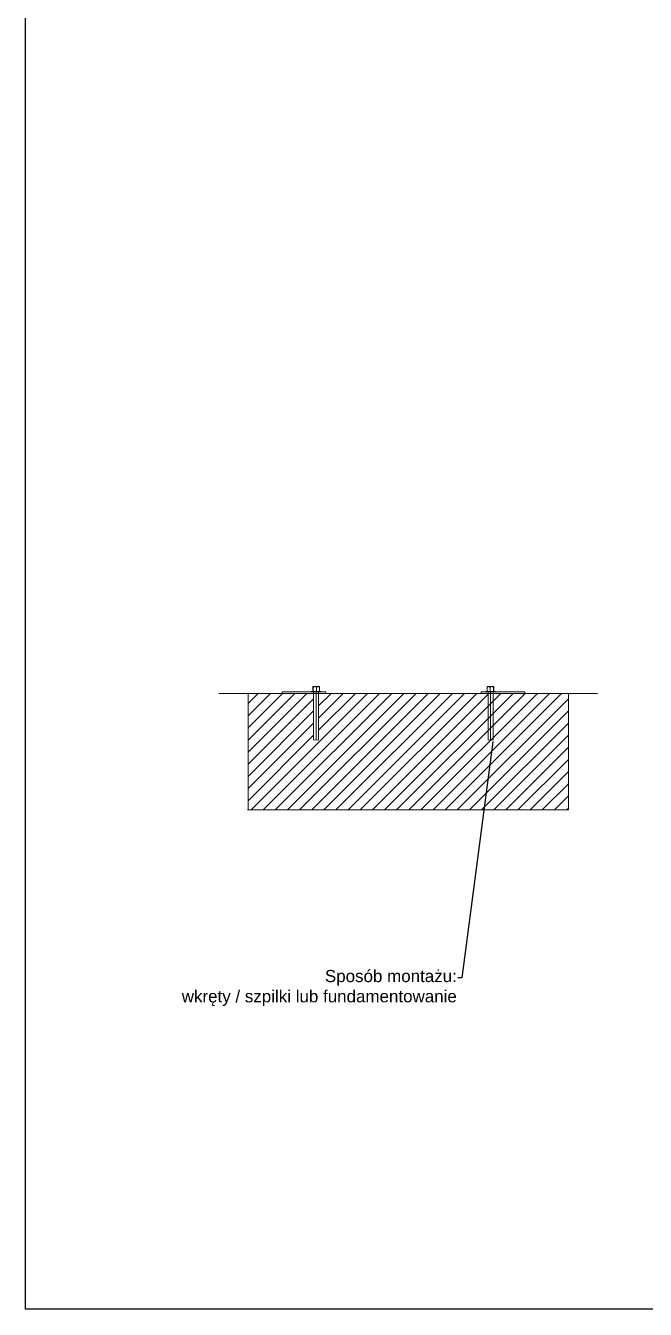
# Model space of a CAD drawing. Header units: millimetres. Extents: x 26189 to 29929, y 15634 to 21081.
# Drawn here: x 26189 to 27465, y 15634 to 18277 of the extents above; entities that cross this region are included whole.
import ezdxf
from ezdxf import colors
from ezdxf.entities.mleader import LeaderData, LeaderLine
from ezdxf.math import Vec2, Vec3

# ---------------------------------------------------------------- set-up
doc = ezdxf.new("R2010")
doc.units = ezdxf.units.MM
doc.header["$LTSCALE"] = 3
doc.layers.add('Krawędzie widoczneARTUR', color=7, linetype='Continuous', lineweight=50)
doc.layers.add('stal', color=7, linetype='Continuous', lineweight=20)
doc.styles.get("Standard").update_dxf_attribs({"font": 'arial.ttf'})

msp = doc.modelspace()

# ---------------------------------------------------------------- hatches: boundary and pattern name
at = {"lineweight": 9}
h = msp.add_hatch(dxfattribs=at)
h.set_pattern_fill('JIS_WOOD', color=256, scale=25)
h.set_pattern_definition([(45, (24204.944, 14939.127), (-12.5, 12.5), [])])
h.paths.add_polyline_path([(27161.5, 16902.1), (27146.8, 16902.1), (26806.8, 16902.1), (26792.1, 16902.1), (26792.1, 16806), (26781.8, 16806.1), (26781.8, 16902.1), (26726.8, 16902.1), (26646.8, 16902.1), (26646.8, 16662.1), (27306.8, 16662.1), (27306.8, 16902.1), (27226.8, 16902.1), (27171.8, 16902.1), (27171.8, 16902.1), (27161.5, 16902.1)])

# ---------------------------------------------------------------- linework, layer by layer
for p, q in [((26726.8, 16902.1), (26586.8, 16902.1)), ((26726.8, 16902.1), (26646.8, 16902.1)), ((26646.8, 16902.1), (26646.8, 16662.1)), ((26766.8, 16905.1), (26716.8, 16905.1)), ((26716.8, 16905.1), (26716.8, 16902.1)), ((26726.8, 16905.1), (26766.8, 16905.1)), ((26726.8, 16905.1), (26806.8, 16905.1)), ((26806.8, 16902.1), (26726.8, 16902.1)), ((26806.8, 16905.1), (26806.8, 16902.1)), ((26806.8, 16905.1), (26806.8, 16902.1)), ((26806.8, 16902.1), (27146.8, 16902.1)), ((27166.8, 16905.1), (27126.8, 16905.1)), ((27126.8, 16905.1), (27126.8, 16902.1)), ((27216.8, 16905.1), (27136.8, 16905.1)), ((27136.8, 16902.1), (27216.8, 16902.1)), ((27206.8, 16905.1), (27156.8, 16905.1)), ((27176.8, 16905.1), (27216.8, 16905.1)), ((27216.8, 16902.1), (27216.8, 16905.1)), ((27216.8, 16902.1), (27366.8, 16902.1)), ((27226.8, 16902.1), (27306.8, 16902.1)), ((27306.8, 16902.1), (27306.8, 16662.1)), ((26645.7, 16662.1), (27306.8, 16662.1))]:
    msp.add_line(p, q, dxfattribs=at)
msp.add_lwpolyline([(26188.6, 21081.4), (29929.5, 21081.4), (29929.5, 15633.9), (26188.6, 15633.9)], close=True)
at = {"layer": 'Krawędzie widoczneARTUR', "lineweight": 9}
for p, q in [((26780.7, 16916.3), (26792.7, 16916.3)), ((26792.7, 16916.3), (26793.2, 16916.3)), ((27140.8, 16916.3), (27140.3, 16916.3)), ((27152.8, 16916.3), (27140.8, 16916.3)), ((26776.8, 16906.1), (26797.1, 16906.1)), ((26776.8, 16906.1), (26776.8, 16905.1)), ((26780, 16906.8), (26780, 16913.8)), ((26781.1, 16906.8), (26781.1, 16913.8)), ((26782.1, 16906.1), (26782.1, 16905.1)), ((26788.1, 16906.8), (26788.1, 16913.8)), ((26794, 16906.8), (26794, 16913.8)), ((27156.8, 16906.1), (27136.5, 16906.1)), ((27139.5, 16906.8), (27139.5, 16913.8)), ((27145.4, 16906.8), (27145.4, 16913.8)), ((27151.5, 16906.1), (27151.5, 16905.1)), ((27152.4, 16906.8), (27152.4, 16913.8)), ((27153.5, 16906.8), (27153.5, 16913.8)), ((27156.8, 16906.1), (27156.8, 16905.1))]:
    msp.add_line(p, q, dxfattribs=at)
at = {"layer": 'Krawędzie widoczneARTUR', "lineweight": 9, "flags": 128}
for points in [[(26780, 16913.8), (26780, 16914.2), (26780, 16914.5), (26780.1, 16914.9), (26780.1, 16915.1), (26780.1, 16915.4), (26780.2, 16915.6), (26780.2, 16915.8), (26780.3, 16915.9), (26780.4, 16916), (26780.4, 16916.1), (26780.5, 16916.1), (26780.5, 16916.1), (26780.6, 16916.1), (26780.6, 16916.1), (26780.7, 16916), (26780.8, 16915.9), (26780.8, 16915.8), (26780.9, 16915.6), (26780.9, 16915.4), (26781, 16915.1), (26781, 16914.9), (26781, 16914.5), (26781.1, 16914.2), (26781.1, 16913.8)], [(26780.7, 16916.3), (26780.6, 16916.2), (26780.4, 16916)], [(26781.1, 16913.8), (26781.2, 16914.2), (26781.4, 16914.5), (26781.6, 16914.8), (26781.8, 16915.1), (26782.1, 16915.4), (26782.4, 16915.6), (26782.8, 16915.8), (26783.1, 16915.9), (26783.5, 16916), (26783.8, 16916), (26784.2, 16916.1), (26784.6, 16916.1), (26784.9, 16916.1), (26785.3, 16916.1), (26785.7, 16916), (26786, 16915.9), (26786.4, 16915.8), (26786.7, 16915.6), (26787, 16915.4), (26787.3, 16915.1), (26787.6, 16914.9), (26787.8, 16914.5), (26787.9, 16914.2), (26788.1, 16913.8)], [(26793.8, 16914.5), (26793.6, 16914.7), (26793.5, 16915), (26793.3, 16915.2), (26793.1, 16915.4), (26792.9, 16915.6), (26792.6, 16915.7), (26792.4, 16915.8), (26792.1, 16915.9), (26791.9, 16916), (26791.6, 16916.1), (26791.4, 16916.1), (26791.1, 16916.1), (26790.9, 16916.1), (26790.6, 16916.1), (26790.4, 16916), (26790.1, 16916), (26789.9, 16915.9), (26789.6, 16915.8), (26789.4, 16915.7), (26789.1, 16915.5), (26788.8, 16915.2), (26788.5, 16914.8), (26788.2, 16914.3), (26788.1, 16913.8)], [(26793.6, 16916), (26793.4, 16916.2), (26793.2, 16916.3)], [(26794, 16913.8), (26794, 16914), (26794, 16914.1), (26794, 16914.3), (26794, 16914.4), (26793.9, 16914.5), (26793.9, 16914.7), (26793.9, 16914.8), (26793.9, 16914.9), (26793.9, 16915), (26793.9, 16915.1), (26793.8, 16915.2), (26793.8, 16915.3), (26793.8, 16915.4), (26793.8, 16915.5), (26793.8, 16915.6), (26793.8, 16915.7), (26793.7, 16915.7), (26793.7, 16915.8), (26793.7, 16915.8), (26793.7, 16915.9), (26793.6, 16915.9), (26793.6, 16916), (26793.6, 16916), (26793.6, 16916)], [(27139.5, 16913.8), (27139.5, 16914), (27139.6, 16914.1), (27139.6, 16914.3), (27139.6, 16914.4), (27139.6, 16914.5), (27139.6, 16914.7), (27139.6, 16914.8), (27139.6, 16914.9), (27139.6, 16915), (27139.7, 16915.1), (27139.7, 16915.2), (27139.7, 16915.3), (27139.7, 16915.4), (27139.7, 16915.5), (27139.8, 16915.6), (27139.8, 16915.7), (27139.8, 16915.7), (27139.8, 16915.8), (27139.8, 16915.8), (27139.9, 16915.9), (27139.9, 16915.9), (27139.9, 16916), (27139.9, 16916), (27140, 16916)], [(27139.8, 16914.5), (27139.9, 16914.7), (27140.1, 16915), (27140.2, 16915.2), (27140.4, 16915.4), (27140.7, 16915.6), (27140.9, 16915.7), (27141.1, 16915.8), (27141.4, 16915.9), (27141.6, 16916), (27141.9, 16916.1), (27142.1, 16916.1), (27142.4, 16916.1), (27142.7, 16916.1), (27142.9, 16916.1), (27143.2, 16916), (27143.4, 16916), (27143.7, 16915.9), (27143.9, 16915.8), (27144.2, 16915.7), (27144.5, 16915.5), (27144.8, 16915.2), (27145.1, 16914.8), (27145.3, 16914.3), (27145.4, 16913.8)], [(27140, 16916), (27140.1, 16916.2), (27140.3, 16916.3)], [(27152.4, 16913.8), (27152.3, 16914.2), (27152.1, 16914.5), (27151.9, 16914.8), (27151.7, 16915.1), (27151.4, 16915.4), (27151.1, 16915.6), (27150.8, 16915.8), (27150.4, 16915.9), (27150.1, 16916), (27149.7, 16916), (27149.3, 16916.1), (27149, 16916.1), (27148.6, 16916.1), (27148.2, 16916.1), (27147.9, 16916), (27147.5, 16915.9), (27147.2, 16915.8), (27146.8, 16915.6), (27146.5, 16915.4), (27146.2, 16915.1), (27146, 16914.9), (27145.8, 16914.5), (27145.6, 16914.2), (27145.4, 16913.8)], [(27153.5, 16913.8), (27153.5, 16914.2), (27153.5, 16914.5), (27153.5, 16914.9), (27153.4, 16915.1), (27153.4, 16915.4), (27153.3, 16915.6), (27153.3, 16915.8), (27153.2, 16915.9), (27153.2, 16916), (27153.1, 16916.1), (27153.1, 16916.1), (27153, 16916.1), (27152.9, 16916.1), (27152.9, 16916.1), (27152.8, 16916), (27152.8, 16915.9), (27152.7, 16915.8), (27152.7, 16915.6), (27152.6, 16915.4), (27152.6, 16915.1), (27152.5, 16914.9), (27152.5, 16914.5), (27152.5, 16914.2), (27152.4, 16913.8)], [(27152.8, 16916.3), (27153, 16916.2), (27153.1, 16916)], [(26780, 16906.8), (26780, 16906.8), (26780, 16906.8), (26780, 16906.7), (26780, 16906.7), (26780, 16906.7), (26780, 16906.6), (26780, 16906.6), (26780, 16906.6), (26780, 16906.5), (26780, 16906.5), (26780, 16906.5), (26780, 16906.5), (26780, 16906.4), (26780, 16906.4), (26780, 16906.4), (26780, 16906.3), (26780.1, 16906.3), (26780.1, 16906.3), (26780.1, 16906.2), (26780.1, 16906.2), (26780.1, 16906.2), (26780.1, 16906.1), (26780.1, 16906.1), (26780.1, 16906.1)], [(26781.1, 16906.8), (26781.1, 16906.8), (26781.1, 16906.8), (26781.1, 16906.7), (26781.1, 16906.7), (26781.1, 16906.7), (26781.1, 16906.6), (26781.1, 16906.6), (26781.1, 16906.6), (26781.1, 16906.5), (26781.1, 16906.5), (26781.1, 16906.5), (26781.1, 16906.5), (26781.1, 16906.4), (26781.1, 16906.4), (26781.1, 16906.4), (26781.1, 16906.3), (26781.1, 16906.3), (26781.2, 16906.3), (26781.2, 16906.2), (26781.2, 16906.2), (26781.2, 16906.2), (26781.2, 16906.1), (26781.2, 16906.1), (26781.2, 16906.1)], [(26788.1, 16906.8), (26788.1, 16906.8), (26788.1, 16906.8), (26788.1, 16906.7), (26788.1, 16906.7), (26788.1, 16906.7), (26788.1, 16906.6), (26788.1, 16906.6), (26788.1, 16906.6), (26788.1, 16906.5), (26788.1, 16906.5), (26788.1, 16906.5), (26788.1, 16906.5), (26788.1, 16906.4), (26788.1, 16906.4), (26788.1, 16906.4), (26788.1, 16906.3), (26788.1, 16906.3), (26788.1, 16906.3), (26788.1, 16906.2), (26788.1, 16906.2), (26788.1, 16906.2), (26788.1, 16906.1), (26788.1, 16906.1), (26788.1, 16906.1)], [(26793.8, 16914.5), (26793.8, 16914.4), (26793.8, 16914.4), (26793.8, 16914.4), (26793.8, 16914.4), (26793.8, 16914.3), (26793.8, 16914.3), (26793.8, 16914.3), (26793.8, 16914.2), (26793.9, 16914.2), (26793.9, 16914.2), (26793.9, 16914.2), (26793.9, 16914.1), (26793.9, 16914.1), (26793.9, 16914.1), (26793.9, 16914.1), (26793.9, 16914), (26793.9, 16914), (26793.9, 16914), (26793.9, 16914), (26794, 16913.9), (26794, 16913.9), (26794, 16913.9), (26794, 16913.8), (26794, 16913.8)], [(26794, 16906.8), (26794, 16906.8), (26794, 16906.8), (26794, 16906.7), (26794, 16906.7), (26794, 16906.7), (26794, 16906.6), (26794, 16906.6), (26794, 16906.6), (26794, 16906.5), (26794, 16906.5), (26794, 16906.5), (26793.9, 16906.5), (26793.9, 16906.4), (26793.9, 16906.4), (26793.9, 16906.4), (26793.9, 16906.3), (26793.9, 16906.3), (26793.9, 16906.3), (26793.9, 16906.2), (26793.9, 16906.2), (26793.9, 16906.2), (26793.9, 16906.1), (26793.8, 16906.1), (26793.8, 16906.1)], [(27139.8, 16914.5), (27139.8, 16914.4), (27139.7, 16914.4), (27139.7, 16914.4), (27139.7, 16914.4), (27139.7, 16914.3), (27139.7, 16914.3), (27139.7, 16914.3), (27139.7, 16914.2), (27139.7, 16914.2), (27139.7, 16914.2), (27139.6, 16914.2), (27139.6, 16914.1), (27139.6, 16914.1), (27139.6, 16914.1), (27139.6, 16914.1), (27139.6, 16914), (27139.6, 16914), (27139.6, 16914), (27139.6, 16914), (27139.6, 16913.9), (27139.6, 16913.9), (27139.6, 16913.9), (27139.5, 16913.8), (27139.5, 16913.8)], [(27139.5, 16906.8), (27139.5, 16906.8), (27139.5, 16906.8), (27139.5, 16906.7), (27139.5, 16906.7), (27139.5, 16906.7), (27139.6, 16906.6), (27139.6, 16906.6), (27139.6, 16906.6), (27139.6, 16906.5), (27139.6, 16906.5), (27139.6, 16906.5), (27139.6, 16906.5), (27139.6, 16906.4), (27139.6, 16906.4), (27139.6, 16906.4), (27139.6, 16906.3), (27139.6, 16906.3), (27139.6, 16906.3), (27139.6, 16906.2), (27139.6, 16906.2), (27139.7, 16906.2), (27139.7, 16906.1), (27139.7, 16906.1), (27139.7, 16906.1)], [(27145.4, 16906.8), (27145.4, 16906.8), (27145.4, 16906.8), (27145.4, 16906.7), (27145.4, 16906.7), (27145.4, 16906.7), (27145.4, 16906.6), (27145.4, 16906.6), (27145.4, 16906.6), (27145.4, 16906.5), (27145.4, 16906.5), (27145.4, 16906.5), (27145.4, 16906.5), (27145.5, 16906.4), (27145.5, 16906.4), (27145.5, 16906.4), (27145.5, 16906.3), (27145.5, 16906.3), (27145.5, 16906.3), (27145.5, 16906.2), (27145.5, 16906.2), (27145.5, 16906.2), (27145.5, 16906.1), (27145.5, 16906.1), (27145.5, 16906.1)], [(27152.4, 16906.8), (27152.4, 16906.8), (27152.4, 16906.8), (27152.4, 16906.7), (27152.4, 16906.7), (27152.4, 16906.7), (27152.4, 16906.6), (27152.4, 16906.6), (27152.4, 16906.6), (27152.4, 16906.5), (27152.4, 16906.5), (27152.4, 16906.5), (27152.4, 16906.5), (27152.4, 16906.4), (27152.4, 16906.4), (27152.4, 16906.4), (27152.4, 16906.3), (27152.4, 16906.3), (27152.4, 16906.3), (27152.4, 16906.2), (27152.4, 16906.2), (27152.3, 16906.2), (27152.3, 16906.1), (27152.3, 16906.1), (27152.3, 16906.1)], [(27153.5, 16906.8), (27153.5, 16906.8), (27153.5, 16906.8), (27153.5, 16906.7), (27153.5, 16906.7), (27153.5, 16906.7), (27153.5, 16906.6), (27153.5, 16906.6), (27153.5, 16906.6), (27153.5, 16906.5), (27153.5, 16906.5), (27153.5, 16906.5), (27153.5, 16906.5), (27153.5, 16906.4), (27153.5, 16906.4), (27153.5, 16906.4), (27153.5, 16906.3), (27153.5, 16906.3), (27153.5, 16906.3), (27153.5, 16906.2), (27153.4, 16906.2), (27153.4, 16906.2), (27153.4, 16906.1), (27153.4, 16906.1), (27153.4, 16906.1)]]:
    msp.add_lwpolyline(points, dxfattribs=at)
at = {"layer": 'stal', "lineweight": 9}
for p, q in [((26776.8, 16905.1), (26781.8, 16905.1)), ((26781.8, 16905.1), (26781.8, 16806.1)), ((26781.8, 16905.1), (26787, 16905.1)), ((26787, 16905.1), (26787, 16806.1)), ((26793.8, 16906.1), (26790.8, 16906.1)), ((26797.1, 16905.1), (26792.1, 16905.1)), ((26792.1, 16905.1), (26792.1, 16806)), ((26797.1, 16906.1), (26797.1, 16905.1)), ((27136.5, 16906.1), (27136.5, 16905.1)), ((27136.5, 16905.1), (27141.5, 16905.1)), ((27139.7, 16906.1), (27142.7, 16906.1)), ((27141.5, 16905.1), (27141.5, 16806)), ((27151.8, 16905.1), (27146.5, 16905.1)), ((27146.5, 16905.1), (27146.5, 16806.1)), ((27156.8, 16905.1), (27151.8, 16905.1)), ((27151.8, 16905.1), (27151.8, 16806.1)), ((26781.8, 16806.1), (26792.1, 16806)), ((27151.8, 16806.1), (27141.5, 16806))]:
    msp.add_line(p, q, dxfattribs=at)

# ---------------------------------------------------------------- leaders
at = {"lineweight": 15}
ml = msp.add_multileader_mtext('Standard', dxfattribs=at)
ml.set_content('Sposób montażu:\\Pwkręty / szpilki lub fundamentowanie', color=256)
ml.set_leader_properties()
ml.build(insert=Vec2(0, 0))
ctx = ml.context
ctx.base_point, ctx.char_height, ctx.plane_origin = Vec3(26509.7, 16316.4), 25, Vec3(27171.8, 16806.1)
ctx.text_align_type = 2
notes = []
notes.append((ctx, [(1, (1, 1, 0), (27087, 16316.4), (-1, 0), 8, [(0, [(27151.8, 16806.1)], 0, [])])]))
ctx.mtext.insert, ctx.mtext.alignment, ctx.mtext.flow_direction = Vec3(27077, 16332.6), 3, 5
for ctx, leaders in notes:
    for number, flags, end, landing, length, lines in leaders:
        leader = LeaderData()
        leader.index, (leader.has_last_leader_line, leader.has_dogleg_vector, leader.attachment_direction) = number, flags
        leader.last_leader_point, leader.dogleg_vector, leader.dogleg_length = Vec3(end), Vec3(landing), length
        for number, points, colour, breaks in lines:
            line = LeaderLine()
            line.index, line.vertices, line.color, line.breaks = number, Vec3.list(points), colors.encode_raw_color(colour), breaks
            leader.lines.append(line)
        ctx.leaders.append(leader)

doc.saveas('drawing.dxf')
